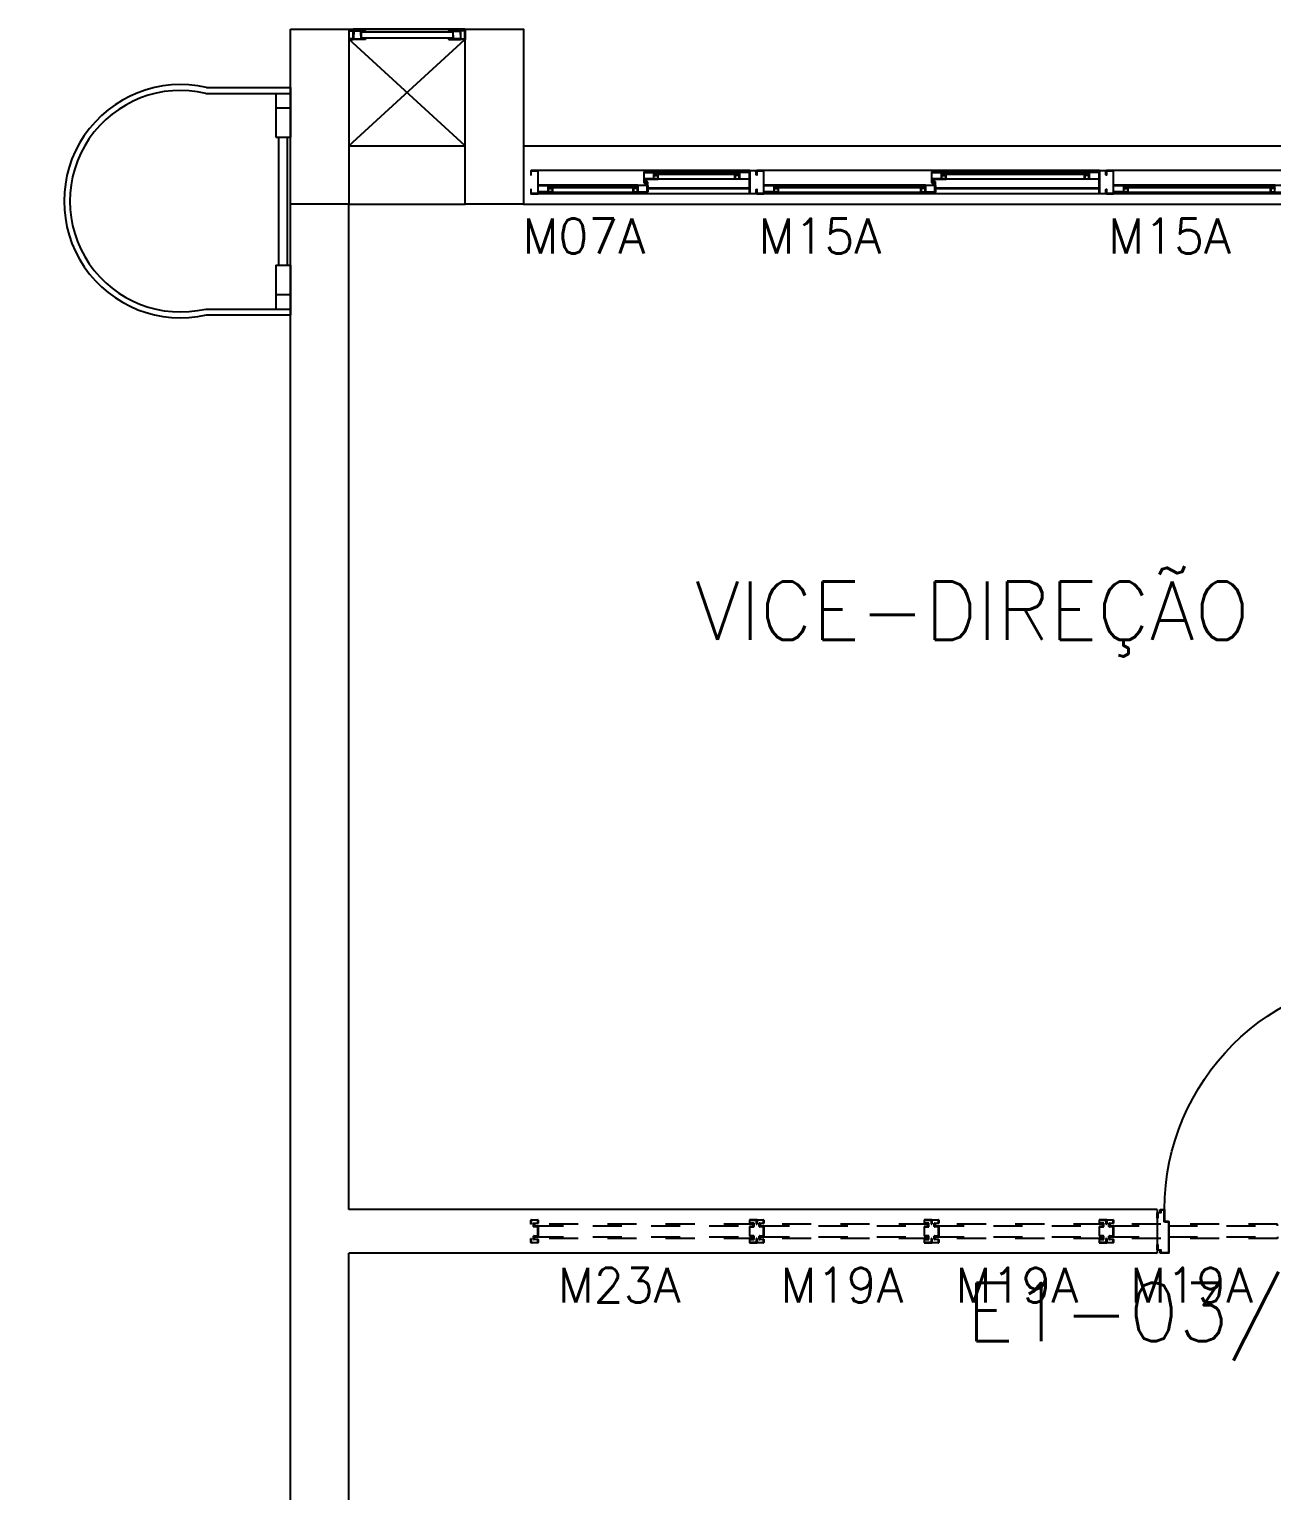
# Model space of a CAD drawing. Header units: millimetres. Extents: x 1887 to 2405, y 1100 to 1335.
# Drawn here: x 2210.29 to 2214.55, y 1192.23 to 1197.25 of the extents above; entities that cross this region are included whole.
import ezdxf

# ---------------------------------------------------------------- set-up
doc = ezdxf.new("R2010")
doc.units = ezdxf.units.MM
doc.linetypes.add('HIDDEN', pattern=[0.375, 0.25, -0.125])
for name, color, linetype in [('AR-ALV', 2, 'Continuous'), ('AR-ESQ', 1, 'Continuous'), ('AR-ESTC', 3, 'Continuous'), ('AR-PEITORIL', 1, 'Continuous'), ('AR-PORTA', 1, 'Continuous'), ('AR-SHAFT', 1, 'Continuous'), ('AR-TALUDE', 1, 'Continuous'), ('AR-TXTESQ1-CONG', 1, 'Continuous'), ('DT-ESQ-BAGUETE-C', 2, 'Continuous'), ('DT-ESQ-BAGUETE-V', 1, 'Continuous'), ('DT-ESQ-CHAPA DOBRADA-V', 1, 'Continuous'), ('DT-ESQ-PERFIL CADEIRA-C', 2, 'Continuous'), ('DT-ESQ-PERFIL CADEIRA-V', 1, 'Continuous'), ('DT-ESQ-PERFIL U SIMPLES-C', 2, 'Continuous'), ('DT-ESQ-PERFIL U-C', 2, 'Continuous'), ('DT-ESQ-PERFIL U-V', 1, 'Continuous'), ('DT-ESQ-PROJ', 1, 'HIDDEN'), ('DT-ESQ-VENEZIANA-C', 2, 'Continuous'), ('DT-ESQ-VENEZIANA-V', 2, 'Continuous'), ('DT-ESQ-VIDRO-C', 2, 'Continuous'), ('ENDEREÇO', 2, 'Continuous'), ('EQUIPAMENTO', 2, 'Continuous'), ('maçaneta', 1, 'Continuous'), ('mov', 1, 'Continuous'), ('PM-PERFIL U-C', 2, 'Continuous'), ('pm1', 2, 'Continuous'), ('TEXTO', 2, 'Continuous')]:
    doc.layers.add(name, color=color, linetype=linetype)
doc.styles.add('S12', font='simplex.shx', dxfattribs={"width": 1.1, "height": 0.12})
doc.styles.add('UNB-100', font='simplex.shx', dxfattribs={"height": 0.2})
doc.styles.add('UNB1-100', font='simplex.shx', dxfattribs={"height": 0.2})

# ---------------------------------------------------------------- blocks, each defined once
blk = doc.blocks.new('EF65-P')
at = {"layer": 'DT-ESQ-BAGUETE-C', "ltscale": 0.1}
for points in [[(2.61, -0.055), (2.5965, -0.055), (2.5965, -0.0535), (2.6095, -0.0535, 0.414214), (2.61, -0.053), (2.61, -0.042, 0.414214), (2.6095, -0.0415), (2.5965, -0.0415), (2.5965, -0.04), (2.61, -0.04, -0.414214), (2.6115, -0.0415), (2.6115, -0.0535, -0.414214)], [(3.1015, -0.055), (3.115, -0.055), (3.115, -0.0535), (3.102, -0.0535, -0.414214), (3.1015, -0.053), (3.1015, -0.042, -0.414214), (3.102, -0.0415), (3.115, -0.0415), (3.115, -0.04), (3.1015, -0.04, 0.414214), (3.1, -0.0415), (3.1, -0.0535, 0.414214)], [(3.81, -0.055), (3.7965, -0.055), (3.7965, -0.0535), (3.8095, -0.0535, 0.414214), (3.81, -0.053), (3.81, -0.042, 0.414214), (3.8095, -0.0415), (3.7965, -0.0415), (3.7965, -0.04), (3.81, -0.04, -0.414214), (3.8115, -0.0415), (3.8115, -0.0535, -0.414214)], [(4.3015, -0.055), (4.315, -0.055), (4.315, -0.0535), (4.302, -0.0535, -0.414214), (4.3015, -0.053), (4.3015, -0.042, -0.414214), (4.302, -0.0415), (4.315, -0.0415), (4.315, -0.04), (4.3015, -0.04, 0.414214), (4.3, -0.0415), (4.3, -0.0535, 0.414214)], [(4.7975, -0.055), (4.784, -0.055), (4.784, -0.0535), (4.797, -0.0535, 0.414214), (4.7975, -0.053), (4.7975, -0.042, 0.414214), (4.797, -0.0415), (4.784, -0.0415), (4.784, -0.04), (4.7975, -0.04, -0.414214), (4.799, -0.0415), (4.799, -0.0535, -0.414214)], [(5.0765, -0.055), (5.09, -0.055), (5.09, -0.0535), (5.077, -0.0535, -0.414214), (5.0765, -0.053), (5.0765, -0.042, -0.414214), (5.077, -0.0415), (5.09, -0.0415), (5.09, -0.04), (5.0765, -0.04, 0.414214), (5.075, -0.0415), (5.075, -0.0535, 0.414214)], [(3.2485, -0.1), (3.235, -0.1), (3.235, -0.0985), (3.248, -0.0985, 0.414214), (3.2485, -0.098), (3.2485, -0.087, 0.414214), (3.248, -0.0865), (3.235, -0.0865), (3.235, -0.085), (3.2485, -0.085, -0.414214), (3.25, -0.0865), (3.25, -0.0985, -0.414214)], [(3.7265, -0.1), (3.74, -0.1), (3.74, -0.0985), (3.727, -0.0985, -0.414214), (3.7265, -0.098), (3.7265, -0.087, -0.414214), (3.727, -0.0865), (3.74, -0.0865), (3.74, -0.085), (3.7265, -0.085, 0.414214), (3.725, -0.0865), (3.725, -0.0985, 0.414214)], [(4.4485, -0.1), (4.435, -0.1), (4.435, -0.0985), (4.448, -0.0985, 0.414214), (4.4485, -0.098), (4.4485, -0.087, 0.414214), (4.448, -0.0865), (4.435, -0.0865), (4.435, -0.085), (4.4485, -0.085, -0.414214), (4.45, -0.0865), (4.45, -0.0985, -0.414214)], [(4.714, -0.1), (4.7275, -0.1), (4.7275, -0.0985), (4.7145, -0.0985, -0.414214), (4.714, -0.098), (4.714, -0.087, -0.414214), (4.7145, -0.0865), (4.7275, -0.0865), (4.7275, -0.085), (4.714, -0.085, 0.414214), (4.7125, -0.0865), (4.7125, -0.0985, 0.414214)]]:
    blk.add_lwpolyline(points, format="xyb", close=True, dxfattribs=at)
at = {"layer": 'DT-ESQ-BAGUETE-V', "ltscale": 0.1}
for p, q in [((2.61, -0.04), (3.1015, -0.04)), ((3.81, -0.04), (4.3015, -0.04)), ((4.7975, -0.04), (5.0765, -0.04)), ((3.2485, -0.085), (3.7265, -0.085)), ((4.4485, -0.085), (4.714, -0.085))]:
    blk.add_line(p, q, dxfattribs=at)
at = {"layer": 'DT-ESQ-CHAPA DOBRADA-V', "ltscale": 0.1}
for p, q in [((3.2, -0.052), (3.7615, -0.052)), ((3.2, -0.055), (3.7615, -0.055)), ((4.4, -0.052), (4.749, -0.052)), ((4.4, -0.055), (4.749, -0.055))]:
    blk.add_line(p, q, dxfattribs=at)
at = {"layer": 'DT-ESQ-PERFIL CADEIRA-C', "ltscale": 0.1}
for p, q in [((2.5635, -0.0635), (2.61, -0.0635)), ((3.15, -0.0635), (3.1015, -0.0635)), ((3.7635, -0.0635), (3.81, -0.0635)), ((4.35, -0.0635), (4.3015, -0.0635)), ((4.751, -0.0635), (4.7975, -0.0635)), ((5.125, -0.0635), (5.0765, -0.0635)), ((3.2, -0.1085), (3.2485, -0.1085)), ((3.773, -0.1085), (3.7265, -0.1085)), ((4.4, -0.1085), (4.4485, -0.1085)), ((4.7605, -0.1085), (4.714, -0.1085))]:
    blk.add_line(p, q, dxfattribs=at)
for points in [[(2.61, -0.062, -1), (2.61, -0.065), (2.5635, -0.065, -0.414214), (2.5615, -0.063), (2.5615, -0.042, -0.414214), (2.5635, -0.04), (2.595, -0.04, -0.414214), (2.5965, -0.0415), (2.5965, -0.062)], [(3.1015, -0.065), (3.15, -0.065), (3.15, -0.0635), (3.115, -0.0635, 0.198912), (3.1161, -0.0631, 0.198913), (3.1165, -0.062), (3.1165, -0.042, -0.414214), (3.117, -0.0415), (3.15, -0.0415), (3.15, -0.04), (3.1165, -0.04, 0.414214), (3.115, -0.0415), (3.115, -0.0535), (3.115, -0.055), (3.115, -0.062), (3.1015, -0.062, 1)], [(3.81, -0.062, -1), (3.81, -0.065), (3.7635, -0.065, -0.414214), (3.7615, -0.063), (3.7615, -0.042, -0.414214), (3.7635, -0.04), (3.795, -0.04, -0.414214), (3.7965, -0.0415), (3.7965, -0.062)], [(3.7965, -0.0635, -0.198913), (3.7954, -0.0631, -0.198913), (3.795, -0.062), (3.795, -0.042, 0.414214), (3.7945, -0.0415), (3.7635, -0.0415, 0.414214), (3.763, -0.042), (3.763, -0.063, 0.414214), (3.7635, -0.0635)], [(4.3015, -0.065), (4.35, -0.065), (4.35, -0.0635), (4.315, -0.0635, 0.198912), (4.3161, -0.0631, 0.198913), (4.3165, -0.062), (4.3165, -0.042, -0.414214), (4.317, -0.0415), (4.35, -0.0415), (4.35, -0.04), (4.3165, -0.04, 0.414214), (4.315, -0.0415), (4.315, -0.0535), (4.315, -0.055), (4.315, -0.062), (4.3015, -0.062, 1)], [(4.7975, -0.062, -1), (4.7975, -0.065), (4.751, -0.065, -0.414214), (4.749, -0.063), (4.749, -0.042, -0.414214), (4.751, -0.04), (4.7825, -0.04, -0.414214), (4.784, -0.0415), (4.784, -0.062)], [(4.784, -0.0635, -0.198913), (4.7829, -0.0631, -0.198913), (4.7825, -0.062), (4.7825, -0.042, 0.414214), (4.782, -0.0415), (4.751, -0.0415, 0.414214), (4.7505, -0.042), (4.7505, -0.063, 0.414214), (4.751, -0.0635)], [(5.0765, -0.065), (5.125, -0.065), (5.125, -0.0635), (5.09, -0.0635, 0.198912), (5.0911, -0.0631, 0.198913), (5.0915, -0.062), (5.0915, -0.042, -0.414214), (5.092, -0.0415), (5.125, -0.0415), (5.125, -0.04), (5.0915, -0.04, 0.414214), (5.09, -0.0415), (5.09, -0.0535), (5.09, -0.055), (5.09, -0.062), (5.0765, -0.062, 1)], [(3.2485, -0.11), (3.2, -0.11), (3.2, -0.1085), (3.235, -0.1085, -0.198912), (3.2339, -0.1081, -0.198913), (3.2335, -0.107), (3.2335, -0.087, 0.414214), (3.233, -0.0865), (3.2, -0.0865), (3.2, -0.085), (3.2335, -0.085, -0.414214), (3.235, -0.0865), (3.235, -0.0985), (3.235, -0.1), (3.235, -0.107), (3.2485, -0.107, -1)], [(3.7265, -0.107, 1), (3.7265, -0.11), (3.773, -0.11, 0.414214), (3.775, -0.108), (3.775, -0.087, 0.414214), (3.773, -0.085), (3.7415, -0.085, 0.414214), (3.74, -0.0865), (3.74, -0.107)], [(3.74, -0.1085, 0.198913), (3.7411, -0.1081, 0.198913), (3.7415, -0.107), (3.7415, -0.087, -0.414214), (3.742, -0.0865), (3.773, -0.0865, -0.414214), (3.7735, -0.087), (3.7735, -0.108, -0.414214), (3.773, -0.1085)], [(4.4485, -0.11), (4.4, -0.11), (4.4, -0.1085), (4.435, -0.1085, -0.198912), (4.4339, -0.1081, -0.198913), (4.4335, -0.107), (4.4335, -0.087, 0.414214), (4.433, -0.0865), (4.4, -0.0865), (4.4, -0.085), (4.4335, -0.085, -0.414214), (4.435, -0.0865), (4.435, -0.0985), (4.435, -0.1), (4.435, -0.107), (4.4485, -0.107, -1)], [(4.714, -0.107, 1), (4.714, -0.11), (4.7605, -0.11, 0.414214), (4.7625, -0.108), (4.7625, -0.087, 0.414214), (4.7605, -0.085), (4.729, -0.085, 0.414214), (4.7275, -0.0865), (4.7275, -0.107)], [(4.7275, -0.1085, 0.198913), (4.7286, -0.1081, 0.198913), (4.729, -0.107), (4.729, -0.087, -0.414214), (4.7295, -0.0865), (4.7605, -0.0865, -0.414214), (4.761, -0.087), (4.761, -0.108, -0.414214), (4.7605, -0.1085)]]:
    blk.add_lwpolyline(points, format="xyb", close=True, dxfattribs=at)
at = {"layer": 'DT-ESQ-PERFIL CADEIRA-V', "ltscale": 0.1}
for p, q in [((2.595, -0.065), (3.1015, -0.065)), ((3.795, -0.065), (4.3015, -0.065)), ((4.7825, -0.065), (5.0765, -0.065)), ((3.2485, -0.11), (3.7265, -0.11)), ((4.4485, -0.11), (4.714, -0.11))]:
    blk.add_line(p, q, dxfattribs=at)
at = {"layer": 'DT-ESQ-PERFIL U SIMPLES-C', "ltscale": 0.1}
for points in [[(3.7635, -0.077), (3.7715, -0.077), (3.7715, -0.0755), (3.7635, -0.0755, -0.414214), (3.763, -0.075), (3.763, -0.067, -0.414214), (3.7635, -0.0665), (3.7715, -0.0665), (3.7715, -0.065), (3.7635, -0.065, 0.414214), (3.7615, -0.067), (3.7615, -0.075, 0.414214)], [(3.773, -0.073), (3.765, -0.073), (3.765, -0.0745), (3.773, -0.0745, -0.414214), (3.7735, -0.075), (3.7735, -0.083, -0.414214), (3.773, -0.0835), (3.765, -0.0835), (3.765, -0.085), (3.773, -0.085, 0.414214), (3.775, -0.083), (3.775, -0.075, 0.414214)], [(4.751, -0.077), (4.759, -0.077), (4.759, -0.0755), (4.751, -0.0755, -0.414214), (4.7505, -0.075), (4.7505, -0.067, -0.414214), (4.751, -0.0665), (4.759, -0.0665), (4.759, -0.065), (4.751, -0.065, 0.414214), (4.749, -0.067), (4.749, -0.075, 0.414214)], [(4.7605, -0.073), (4.7525, -0.073), (4.7525, -0.0745), (4.7605, -0.0745, -0.414214), (4.761, -0.075), (4.761, -0.083, -0.414214), (4.7605, -0.0835), (4.7525, -0.0835), (4.7525, -0.085), (4.7605, -0.085, 0.414214), (4.7625, -0.083), (4.7625, -0.075, 0.414214)]]:
    blk.add_lwpolyline(points, format="xyb", close=True, dxfattribs=at)
at = {"layer": 'DT-ESQ-PERFIL U-C', "ltscale": 0.1}
for points in [[(3.175, -0.0365, 0.414214), (3.1735, -0.035), (3.1515, -0.035, 0.414214), (3.15, -0.0365), (3.15, -0.1135, 0.414214), (3.1515, -0.115), (3.1735, -0.115, 0.414214), (3.175, -0.1135), (3.175, -0.1), (3.1735, -0.1), (3.1735, -0.113, -0.414214), (3.173, -0.1135), (3.152, -0.1135, -0.414214), (3.1515, -0.113), (3.1515, -0.037, -0.414214), (3.152, -0.0365), (3.173, -0.0365, -0.414214), (3.1735, -0.037), (3.1735, -0.05), (3.175, -0.05)], [(3.175, -0.0365, -0.414214), (3.1765, -0.035), (3.1985, -0.035, -0.414214), (3.2, -0.0365), (3.2, -0.1135, -0.414214), (3.1985, -0.115), (3.1765, -0.115, -0.414214), (3.175, -0.1135), (3.175, -0.1), (3.1765, -0.1), (3.1765, -0.113, 0.414214), (3.177, -0.1135), (3.198, -0.1135, 0.414214), (3.1985, -0.113), (3.1985, -0.037, 0.414214), (3.198, -0.0365), (3.177, -0.0365, 0.414214), (3.1765, -0.037), (3.1765, -0.05), (3.175, -0.05)], [(4.375, -0.0365, 0.414214), (4.3735, -0.035), (4.3515, -0.035, 0.414214), (4.35, -0.0365), (4.35, -0.1135, 0.414214), (4.3515, -0.115), (4.3735, -0.115, 0.414214), (4.375, -0.1135), (4.375, -0.1), (4.3735, -0.1), (4.3735, -0.113, -0.414214), (4.373, -0.1135), (4.352, -0.1135, -0.414214), (4.3515, -0.113), (4.3515, -0.037, -0.414214), (4.352, -0.0365), (4.373, -0.0365, -0.414214), (4.3735, -0.037), (4.3735, -0.05), (4.375, -0.05)], [(4.375, -0.0365, -0.414214), (4.3765, -0.035), (4.3985, -0.035, -0.414214), (4.4, -0.0365), (4.4, -0.1135, -0.414214), (4.3985, -0.115), (4.3765, -0.115, -0.414214), (4.375, -0.1135), (4.375, -0.1), (4.3765, -0.1), (4.3765, -0.113, 0.414214), (4.377, -0.1135), (4.398, -0.1135, 0.414214), (4.3985, -0.113), (4.3985, -0.037, 0.414214), (4.398, -0.0365), (4.377, -0.0365, 0.414214), (4.3765, -0.037), (4.3765, -0.05), (4.375, -0.05)], [(5.15, -0.0365, 0.414214), (5.1485, -0.035), (5.1265, -0.035, 0.414214), (5.125, -0.0365), (5.125, -0.1135, 0.414214), (5.1265, -0.115), (5.1485, -0.115, 0.414214), (5.15, -0.1135), (5.15, -0.1), (5.1485, -0.1), (5.1485, -0.113, -0.414214), (5.148, -0.1135), (5.127, -0.1135, -0.414214), (5.1265, -0.113), (5.1265, -0.037, -0.414214), (5.127, -0.0365), (5.148, -0.0365, -0.414214), (5.1485, -0.037), (5.1485, -0.05), (5.15, -0.05)]]:
    blk.add_lwpolyline(points, format="xyb", close=True, dxfattribs=at)
at = {"layer": 'DT-ESQ-PERFIL U-V', "ltscale": 0.1}
for p, q in [((1.9985, -0.035), (3.1515, -0.035)), ((3.1985, -0.035), (4.3515, -0.035)), ((4.3985, -0.035), (5.1265, -0.035)), ((1.9985, -0.115), (3.1515, -0.115)), ((3.1985, -0.115), (4.3515, -0.115)), ((4.3985, -0.115), (5.1265, -0.115))]:
    blk.add_line(p, q, dxfattribs=at)
at = {"layer": 'DT-ESQ-VIDRO-C', "ltscale": 0.1}
for points in [[(3.1125, -0.06), (3.1125, -0.057), (2.599, -0.057), (2.599, -0.06)], [(4.3125, -0.06), (4.3125, -0.057), (3.799, -0.057), (3.799, -0.06)], [(5.0875, -0.06), (5.0875, -0.057), (4.7865, -0.057), (4.7865, -0.06)], [(3.238, -0.105), (3.238, -0.102), (3.737, -0.102), (3.737, -0.105)], [(4.438, -0.105), (4.438, -0.102), (4.7245, -0.102), (4.7245, -0.105)]]:
    blk.add_lwpolyline(points, close=True, dxfattribs=at)
blk = doc.blocks.new('EF142-P')
at = {"layer": 'DT-ESQ-PROJ', "color": 1, "ltscale": 0.1}
for points in [[(0.025, -0.1035), (0.025, -0.1135, -0.414214), (0.0235, -0.115), (0.0015, -0.115, -0.414214), (0, -0.1135), (0, -0.1), (0.0015, -0.1), (0.0015, -0.113, 0.414214), (0.002, -0.1135), (0.023, -0.1135, 0.414214), (0.0235, -0.113), (0.0235, -0.1035), (0.0105, -0.1035, -0.414214), (0.009, -0.102), (0.009, -0.092, -0.414214), (0.0105, -0.0905), (0.0235, -0.0905), (0.0235, -0.0595), (0.0105, -0.0595, -0.414214), (0.009, -0.058), (0.009, -0.048, -0.414214), (0.0105, -0.0465), (0.0235, -0.0465), (0.0235, -0.037, 0.414214), (0.023, -0.0365), (0.002, -0.0365, 0.414214), (0.0015, -0.037), (0.0015, -0.05), (0, -0.05), (0, -0.0365, -0.414214), (0.0015, -0.035), (0.0235, -0.035, -0.414214), (0.025, -0.0365), (0.025, -0.0465, -0.414214), (0.0235, -0.048), (0.0105, -0.048), (0.0105, -0.058), (0.0235, -0.058), (0.0235, -0.058, -0.414214), (0.025, -0.0595), (0.025, -0.0905, -0.414214), (0.0235, -0.092), (0.0235, -0.092), (0.0105, -0.092), (0.0105, -0.102), (0.0235, -0.102, -0.414214)], [(0.75, -0.1035), (0.75, -0.1135, 0.414214), (0.7515, -0.115), (0.7735, -0.115, 0.414214), (0.775, -0.1135), (0.775, -0.1), (0.7735, -0.1), (0.7735, -0.113, -0.414214), (0.773, -0.1135), (0.752, -0.1135, -0.414214), (0.7515, -0.113), (0.7515, -0.1035), (0.7645, -0.1035, 0.414214), (0.766, -0.102), (0.766, -0.092, 0.414214), (0.7645, -0.0905), (0.7515, -0.0905), (0.7515, -0.0595), (0.7645, -0.0595, 0.414214), (0.766, -0.058), (0.766, -0.048, 0.414214), (0.7645, -0.0465), (0.7515, -0.0465), (0.7515, -0.037, -0.414214), (0.752, -0.0365), (0.773, -0.0365, -0.414214), (0.7735, -0.037), (0.7735, -0.05), (0.775, -0.05), (0.775, -0.0365, 0.414214), (0.7735, -0.035), (0.7515, -0.035, 0.414214), (0.75, -0.0365), (0.75, -0.0465, 0.414214), (0.7515, -0.048), (0.7645, -0.048), (0.7645, -0.058), (0.7515, -0.058), (0.7515, -0.058, 0.414214), (0.75, -0.0595), (0.75, -0.0905, 0.414214), (0.7515, -0.092), (0.7515, -0.092), (0.7645, -0.092), (0.7645, -0.102), (0.7515, -0.102, 0.414214)], [(0.8, -0.1035), (0.8, -0.1135, -0.414214), (0.7985, -0.115), (0.7765, -0.115, -0.414214), (0.775, -0.1135), (0.775, -0.1), (0.7765, -0.1), (0.7765, -0.113, 0.414214), (0.777, -0.1135), (0.798, -0.1135, 0.414214), (0.7985, -0.113), (0.7985, -0.1035), (0.7855, -0.1035, -0.414214), (0.784, -0.102), (0.784, -0.092, -0.414214), (0.7855, -0.0905), (0.7985, -0.0905), (0.7985, -0.0595), (0.7855, -0.0595, -0.414214), (0.784, -0.058), (0.784, -0.048, -0.414214), (0.7855, -0.0465), (0.7985, -0.0465), (0.7985, -0.037, 0.414214), (0.798, -0.0365), (0.777, -0.0365, 0.414214), (0.7765, -0.037), (0.7765, -0.05), (0.775, -0.05), (0.775, -0.0365, -0.414214), (0.7765, -0.035), (0.7985, -0.035, -0.414214), (0.8, -0.0365), (0.8, -0.0465, -0.414214), (0.7985, -0.048), (0.7855, -0.048), (0.7855, -0.058), (0.7985, -0.058), (0.7985, -0.058, -0.414214), (0.8, -0.0595), (0.8, -0.0905, -0.414214), (0.7985, -0.092), (0.7985, -0.092), (0.7855, -0.092), (0.7855, -0.102), (0.7985, -0.102, -0.414214)], [(1.35, -0.1035), (1.35, -0.1135, 0.414214), (1.3515, -0.115), (1.3735, -0.115, 0.414214), (1.375, -0.1135), (1.375, -0.1), (1.3735, -0.1), (1.3735, -0.113, -0.414214), (1.373, -0.1135), (1.352, -0.1135, -0.414214), (1.3515, -0.113), (1.3515, -0.1035), (1.3645, -0.1035, 0.414214), (1.366, -0.102), (1.366, -0.092, 0.414214), (1.3645, -0.0905), (1.3515, -0.0905), (1.3515, -0.0595), (1.3645, -0.0595, 0.414214), (1.366, -0.058), (1.366, -0.048, 0.414214), (1.3645, -0.0465), (1.3515, -0.0465), (1.3515, -0.037, -0.414214), (1.352, -0.0365), (1.373, -0.0365, -0.414214), (1.3735, -0.037), (1.3735, -0.05), (1.375, -0.05), (1.375, -0.0365, 0.414214), (1.3735, -0.035), (1.3515, -0.035, 0.414214), (1.35, -0.0365), (1.35, -0.0465, 0.414214), (1.3515, -0.048), (1.3645, -0.048), (1.3645, -0.058), (1.3515, -0.058), (1.3515, -0.058, 0.414214), (1.35, -0.0595), (1.35, -0.0905, 0.414214), (1.3515, -0.092), (1.3515, -0.092), (1.3645, -0.092), (1.3645, -0.102), (1.3515, -0.102, 0.414214)], [(1.4, -0.1035), (1.4, -0.1135, -0.414214), (1.3985, -0.115), (1.3765, -0.115, -0.414214), (1.375, -0.1135), (1.375, -0.1), (1.3765, -0.1), (1.3765, -0.113, 0.414214), (1.377, -0.1135), (1.398, -0.1135, 0.414214), (1.3985, -0.113), (1.3985, -0.1035), (1.3855, -0.1035, -0.414214), (1.384, -0.102), (1.384, -0.092, -0.414214), (1.3855, -0.0905), (1.3985, -0.0905), (1.3985, -0.0595), (1.3855, -0.0595, -0.414214), (1.384, -0.058), (1.384, -0.048, -0.414214), (1.3855, -0.0465), (1.3985, -0.0465), (1.3985, -0.037, 0.414214), (1.398, -0.0365), (1.377, -0.0365, 0.414214), (1.3765, -0.037), (1.3765, -0.05), (1.375, -0.05), (1.375, -0.0365, -0.414214), (1.3765, -0.035), (1.3985, -0.035, -0.414214), (1.4, -0.0365), (1.4, -0.0465, -0.414214), (1.3985, -0.048), (1.3855, -0.048), (1.3855, -0.058), (1.3985, -0.058), (1.3985, -0.058, -0.414214), (1.4, -0.0595), (1.4, -0.0905, -0.414214), (1.3985, -0.092), (1.3985, -0.092), (1.3855, -0.092), (1.3855, -0.102), (1.3985, -0.102, -0.414214)], [(1.95, -0.1035), (1.95, -0.1135, 0.414214), (1.9515, -0.115), (1.9735, -0.115, 0.414214), (1.975, -0.1135), (1.975, -0.1), (1.9735, -0.1), (1.9735, -0.113, -0.414214), (1.973, -0.1135), (1.952, -0.1135, -0.414214), (1.9515, -0.113), (1.9515, -0.1035), (1.9645, -0.1035, 0.414214), (1.966, -0.102), (1.966, -0.092, 0.414214), (1.9645, -0.0905), (1.9515, -0.0905), (1.9515, -0.0595), (1.9645, -0.0595, 0.414214), (1.966, -0.058), (1.966, -0.048, 0.414214), (1.9645, -0.0465), (1.9515, -0.0465), (1.9515, -0.037, -0.414214), (1.952, -0.0365), (1.973, -0.0365, -0.414214), (1.9735, -0.037), (1.9735, -0.05), (1.975, -0.05), (1.975, -0.0365, 0.414214), (1.9735, -0.035), (1.9515, -0.035, 0.414214), (1.95, -0.0365), (1.95, -0.0465, 0.414214), (1.9515, -0.048), (1.9645, -0.048), (1.9645, -0.058), (1.9515, -0.058), (1.9515, -0.058, 0.414214), (1.95, -0.0595), (1.95, -0.0905, 0.414214), (1.9515, -0.092), (1.9515, -0.092), (1.9645, -0.092), (1.9645, -0.102), (1.9515, -0.102, 0.414214)], [(2, -0.1035), (2, -0.1135, -0.414214), (1.9985, -0.115), (1.9765, -0.115, -0.414214), (1.975, -0.1135), (1.975, -0.1), (1.9765, -0.1), (1.9765, -0.113, 0.414214), (1.977, -0.1135), (1.998, -0.1135, 0.414214), (1.9985, -0.113), (1.9985, -0.1035), (1.9855, -0.1035, -0.414214), (1.984, -0.102), (1.984, -0.092, -0.414214), (1.9855, -0.0905), (1.9985, -0.0905), (1.9985, -0.0595), (1.9855, -0.0595, -0.414214), (1.984, -0.058), (1.984, -0.048, -0.414214), (1.9855, -0.0465), (1.9985, -0.0465), (1.9985, -0.037, 0.414214), (1.998, -0.0365), (1.977, -0.0365, 0.414214), (1.9765, -0.037), (1.9765, -0.05), (1.975, -0.05), (1.975, -0.0365, -0.414214), (1.9765, -0.035), (1.9985, -0.035, -0.414214), (2, -0.0365), (2, -0.0465, -0.414214), (1.9985, -0.048), (1.9855, -0.048), (1.9855, -0.058), (1.9985, -0.058), (1.9985, -0.058, -0.414214), (2, -0.0595), (2, -0.0905, -0.414214), (1.9985, -0.092), (1.9985, -0.092), (1.9855, -0.092), (1.9855, -0.102), (1.9985, -0.102, -0.414214)]]:
    blk.add_lwpolyline(points, format="xyb", close=True, dxfattribs=at)
for points in [[(0.7625, -0.056), (0.7625, -0.05), (0.0125, -0.05), (0.0125, -0.056)], [(1.3625, -0.056), (1.3625, -0.05), (0.7875, -0.05), (0.7875, -0.056)], [(1.9625, -0.056), (1.9625, -0.05), (1.3875, -0.05), (1.3875, -0.056)], [(2.5625, -0.056), (2.5625, -0.05), (1.9875, -0.05), (1.9875, -0.056)], [(0.7625, -0.094), (0.7625, -0.1), (0.0125, -0.1), (0.0125, -0.094)], [(1.3625, -0.094), (1.3625, -0.1), (0.7875, -0.1), (0.7875, -0.094)], [(1.9625, -0.094), (1.9625, -0.1), (1.3875, -0.1), (1.3875, -0.094)], [(2.5625, -0.094), (2.5625, -0.1), (1.9875, -0.1), (1.9875, -0.094)]]:
    blk.add_lwpolyline(points, close=True, dxfattribs=at)
blk = doc.blocks.new('EF01A-P')
at = {"layer": 'DT-ESQ-BAGUETE-C', "ltscale": 0.1}
for points in [[(0.0015, 0.035), (0.015, 0.035), (0.015, 0.0335), (0.0015, 0.0335), (0.0015, 0.005), (0.015, 0.005), (0.015, 0.0035), (0.0015, 0.0035, -0.414214), (0, 0.005), (0, 0.0335, -0.414214)], [(0.3985, 0.035), (0.385, 0.035), (0.385, 0.0335), (0.3985, 0.0335), (0.3985, 0.005), (0.385, 0.005), (0.385, 0.0035), (0.3985, 0.0035, 0.414214), (0.4, 0.005), (0.4, 0.0335, 0.414214)]]:
    blk.add_lwpolyline(points, format="xyb", close=True, dxfattribs=at)
at = {"layer": 'DT-ESQ-PERFIL CADEIRA-C', "ltscale": 0.1}
for points in [[(0.01, 0.0015), (0.01, 0.003), (0.0015, 0.003, 1), (0.0015, 0), (0.015, 0, 0.414214), (0.0165, 0.0015), (0.0165, 0.0335), (0.043, 0.0335)], [(0.043, 0.0065), (0.018, 0.0065), (0.018, 0.0165), (0.0165, 0.0165), (0.0165, 0.0065, 0.414214), (0.018, 0.005), (0.043, 0.005), (0.0565, 0.005, 1), (0.0565, 0.008), (0.043, 0.008), (0.043, 0.02), (0.043, 0.032), (0.0565, 0.032, 1), (0.0565, 0.035), (0.043, 0.035), (0.0165, 0.035, 0.414214), (0.015, 0.0335), (0.015, 0.0015), (0.0015, 0.0015)], [(0.0415, 0.02), (0.0415, 0.032, -0.414214), (0.043, 0.0335), (0.0565, 0.0335)], [(0.0415, 0.02), (0.0415, 0.008, 0.414214), (0.043, 0.0065), (0.0565, 0.0065)], [(0.357, 0.0065), (0.382, 0.0065), (0.382, 0.0165), (0.3835, 0.0165), (0.3835, 0.0065, -0.414214), (0.382, 0.005), (0.357, 0.005), (0.3435, 0.005, -1), (0.3435, 0.008), (0.357, 0.008), (0.357, 0.02), (0.357, 0.032), (0.3435, 0.032, -1), (0.3435, 0.035), (0.357, 0.035), (0.3835, 0.035, -0.414214), (0.385, 0.0335), (0.385, 0.0015), (0.3985, 0.0015)], [(0.3585, 0.02), (0.3585, 0.032, 0.414214), (0.357, 0.0335), (0.3435, 0.0335)], [(0.3585, 0.02), (0.3585, 0.008, -0.414214), (0.357, 0.0065), (0.3435, 0.0065)], [(0.39, 0.0015), (0.39, 0.003), (0.3985, 0.003, -1), (0.3985, 0), (0.385, 0, -0.414214), (0.3835, 0.0015), (0.3835, 0.0335), (0.357, 0.0335)]]:
    blk.add_lwpolyline(points, format="xyb", dxfattribs=at)
at = {"layer": 'DT-ESQ-PERFIL CADEIRA-V', "ltscale": 0.1}
blk.add_line((0.015, 0), (0.385, 0), dxfattribs=at)
at = {"layer": 'DT-ESQ-VENEZIANA-C', "ltscale": 0.1}
for p, q in [((0.043, 0.0105), (0.357, 0.0105)), ((0.043, 0.009), (0.357, 0.009))]:
    blk.add_line(p, q, dxfattribs=at)
at = {"layer": 'DT-ESQ-VENEZIANA-V', "ltscale": 0.1}
blk.add_line((0.043, 0.031), (0.357, 0.031), dxfattribs=at)
blk = doc.blocks.new('PM3C')
at = {"layer": 'maçaneta'}
for points in [[(0.02, 0.9), (-0.035, 0.9), (-0.035, 0.79), (0, 0.79), (0, 0.8), (-0.02, 0.8), (-0.02, 0.8785, -0.414214), (-0.0185, 0.88), (0.02, 0.88)], [(0.125, 0.9), (0.07, 0.9), (0.07, 0.88), (0.1085, 0.88, -0.414214), (0.11, 0.8785), (0.11, 0.8), (0.09, 0.8), (0.09, 0.79), (0.125, 0.79)]]:
    blk.add_lwpolyline(points, format="xyb", close=True, dxfattribs=at)
for points in [[(0.02, 0.79), (0.02, 0.83), (0.025, 0.83), (0.025, 0.79)], [(0.07, 0.79), (0.07, 0.83), (0.065, 0.83), (0.065, 0.79)]]:
    blk.add_lwpolyline(points, close=True, dxfattribs=at)
at = {"layer": 'mov'}
blk.add_arc((0.025, 0.15), 0.8, 0, 90, dxfattribs=at)
at = {"layer": 'PM-PERFIL U-C'}
for p, q in [((0, 0.12), (0, 0.1385)), ((0.002, 0.12), (0, 0.12)), ((0.0015, 0.14), (0.01, 0.14)), ((0.002, 0.138), (0.002, 0.12)), ((0.0105, 0.138), (0.002, 0.138)), ((0.01, 0.14), (0.01, 0.1485)), ((0.0115, 0.15), (0.0235, 0.15)), ((0.012, 0.148), (0.012, 0.1395)), ((0.023, 0.148), (0.012, 0.148)), ((0.023, 0.1085), (0.023, 0.148)), ((0.038, 0.107), (0.0245, 0.107)), ((0.025, 0.1485), (0.025, 0.109)), ((0.0385, 0.109), (0.025, 0.109)), ((0.038, 0.107), (0.038, 0.002)), ((0.04, 0.1075), (0.04, 0.0015)), ((0.81, 0.1075), (0.81, 0.0015)), ((0.8115, 0.109), (0.825, 0.109)), ((0.812, 0.107), (0.8255, 0.107)), ((0.812, 0.107), (0.812, 0.002)), ((0.825, 0.1485), (0.825, 0.109)), ((0.8385, 0.15), (0.8265, 0.15)), ((0.827, 0.148), (0.838, 0.148)), ((0.827, 0.1085), (0.827, 0.148)), ((0.838, 0.148), (0.838, 0.1395)), ((0.8395, 0.138), (0.848, 0.138)), ((0.84, 0.14), (0.84, 0.1485)), ((0.8485, 0.14), (0.84, 0.14)), ((0.848, 0.138), (0.848, 0.12)), ((0.848, 0.12), (0.85, 0.12)), ((0.85, 0.12), (0.85, 0.1385)), ((0, 0.03), (0.002, 0.03)), ((0, 0.0115), (0, 0.03)), ((0.01, 0.01), (0.0015, 0.01)), ((0.002, 0.03), (0.002, 0.012)), ((0.002, 0.012), (0.0105, 0.012)), ((0.01, 0.0015), (0.01, 0.01)), ((0.0385, 0), (0.0115, 0)), ((0.012, 0.0105), (0.012, 0.002)), ((0.012, 0.002), (0.038, 0.002)), ((0.8115, 0), (0.8385, 0)), ((0.838, 0.002), (0.812, 0.002)), ((0.838, 0.0105), (0.838, 0.002)), ((0.848, 0.012), (0.8395, 0.012)), ((0.84, 0.0015), (0.84, 0.01)), ((0.84, 0.01), (0.8485, 0.01)), ((0.85, 0.03), (0.848, 0.03)), ((0.848, 0.03), (0.848, 0.012)), ((0.85, 0.0115), (0.85, 0.03))]:
    blk.add_line(p, q, dxfattribs=at)
for centre, start, end in [((0.0015, 0.1385), 90, 180), ((0.0115, 0.1485), 90, 180), ((0.0105, 0.1395), 270, 0), ((0.0245, 0.1085), 180, 270), ((0.0235, 0.1485), 360, 90), ((0.0385, 0.1075), 0, 90), ((0.8115, 0.1075), 90, 180), ((0.8265, 0.1485), 90, 180), ((0.8255, 0.1085), 270, 0), ((0.8395, 0.1395), 180, 270), ((0.8385, 0.1485), 0, 90), ((0.8485, 0.1385), 0, 90), ((0.0015, 0.0115), 180, 270), ((0.0115, 0.0015), 180, 270), ((0.0105, 0.0105), 0, 90), ((0.0385, 0.0015), 269.9386, 0), ((0.8115, 0.0015), 180, 270.0614), ((0.8395, 0.0105), 90, 180), ((0.8385, 0.0015), 270, 0), ((0.8485, 0.0115), 270, 0)]:
    blk.add_arc(centre, 0.0015, start, end, dxfattribs=at)
at = {"layer": 'pm1'}
blk.add_lwpolyline([(0.065, 0.95), (0.065, 0.15), (0.025, 0.15), (0.025, 0.95)], close=True, dxfattribs=at)
blk = doc.blocks.new('escada tipo marinheiro')
at = {"layer": 'EQUIPAMENTO'}
for p, q in [((-0.3382, 0.0101), (-0.05, 0.0101)), ((-0.05, 0.0101), (-0.05, -0.16)), ((-0.3405, -0.01), (-0.05, -0.01)), ((-0.1, -0.01), (-0.1, -0.16)), ((-0.1, -0.06), (-0.05, -0.06)), ((-0.1, -0.16), (-0.05, -0.16)), ((-0.09, -0.6), (-0.09, -0.16)), ((-0.06, -0.6), (-0.06, -0.16)), ((-0.1, -0.6), (-0.05, -0.6)), ((-0.1, -0.6), (-0.1, -0.75)), ((-0.05, -0.6), (-0.05, -0.77)), ((-0.1, -0.7), (-0.05, -0.7)), ((-0.3405, -0.75), (-0.05, -0.75)), ((-0.3382, -0.77), (-0.05, -0.77))]:
    blk.add_line(p, q, dxfattribs=at)
for radius, start, end in [(0.4, 77.1777, 282.8223), (0.38, 76.8427, 283.1573)]:
    blk.add_arc((-0.427, -0.38), radius, start, end, dxfattribs=at)

msp = doc.modelspace()

# ---------------------------------------------------------------- linework, layer by layer
at = {"layer": 'AR-ALV'}
for p, q in [((2211.3847, 1196.8485), (2211.7847, 1196.8485)), ((2211.1847, 1182.3985), (2211.1847, 1196.6485)), ((2211.3847, 1193.1985), (2211.3847, 1196.6485)), ((2211.3847, 1196.6485), (2211.7847, 1196.6485)), ((2214.1597, 1193.1985), (2211.3847, 1193.1985)), ((2214.1597, 1193.1985), (2214.1597, 1193.0485)), ((2214.1597, 1193.0485), (2211.3847, 1193.0485)), ((2211.3847, 1189.6235), (2211.3847, 1193.0485))]:
    msp.add_line(p, q, dxfattribs=at)
at = {"layer": 'AR-ESTC'}
for points in [[(2211.1847, 1197.2485), (2211.3847, 1197.2485), (2211.3847, 1196.6485), (2211.1847, 1196.6485)], [(2211.7847, 1197.2485), (2211.9847, 1197.2485), (2211.9847, 1196.6485), (2211.7847, 1196.6485)]]:
    msp.add_lwpolyline(points, close=True, dxfattribs=at)
at = {"layer": 'AR-PEITORIL'}
for p, q in [((2211.9847, 1196.8485), (2217.1847, 1196.8485)), ((2211.9847, 1196.6485), (2217.1847, 1196.6485))]:
    msp.add_line(p, q, dxfattribs=at)
at = {"layer": 'AR-SHAFT'}
for p, q in [((2211.3847, 1196.8485), (2211.7832, 1197.2135)), ((2211.7847, 1196.8485), (2211.3851, 1197.2139))]:
    msp.add_line(p, q, dxfattribs=at)
at = {"layer": 'AR-TALUDE'}
msp.add_open_spline([(2209.6023, 1181.907), (2210.1055, 1175.4093), (2212.7919, 1160.4134), (2230.1765, 1147.2677), (2241.402, 1149.9808), (2249.6832, 1155.6803), (2256.8602, 1168.1826), (2261.8663, 1179.1126), (2266.4303, 1187.8269), (2268.4755, 1193.7303)], degree=3, knots=[0.874603, 0.874603, 0.874603, 0.874603, 13.033613, 24.300817, 33.994288, 45.623477, 57.311406, 66.544355, 85.146679, 85.146679, 85.146679, 85.146679], dxfattribs=at)

# ---------------------------------------------------------------- block references
at = {"layer": 'AR-ESQ', "rotation": 180}
for name, p in [('EF01A-P', (2211.7847, 1197.2485)), ('EF65-P', (2217.1597, 1196.6485))]:
    msp.add_blockref(name, p, dxfattribs=at)
at = {"layer": 'AR-ESQ'}
msp.add_blockref('EF142-P', (2212.0097, 1193.1985), dxfattribs=at)
at = {"layer": 'AR-PORTA', "xscale": -1}
msp.add_blockref('PM3C', (2215.0097, 1193.0485), dxfattribs=at)
at = {"layer": 'EQUIPAMENTO'}
msp.add_blockref('escada tipo marinheiro', (2211.2347, 1197.0384), dxfattribs=at)

# ---------------------------------------------------------------- texts
at = {"layer": 'AR-TXTESQ1-CONG', "style": 'S12'}
for s, p in [('M07A', (2211.9811, 1196.4787)), ('M15A', (2212.7909, 1196.4787)), ('M15A', (2213.9909, 1196.4787)), ('M23A', (2212.1021, 1192.8788)), ('M19A', (2212.8669, 1192.8788)), ('M19A', (2213.4669, 1192.8788)), ('M19A', (2214.0669, 1192.8788))]:
    msp.add_text(s, height=0.12, dxfattribs=at).set_placement(p)
at = {"layer": 'ENDEREÇO', "style": 'UNB1-100'}
msp.add_text('E1-03/28', height=0.2, dxfattribs=at).set_placement((2213.5044, 1192.7466))
at = {"layer": 'TEXTO', "style": 'UNB-100'}
msp.add_text('VICE-DIREÇÃO', height=0.2, dxfattribs=at).set_placement((2212.5733, 1195.1531))

doc.saveas('drawing.dxf')
